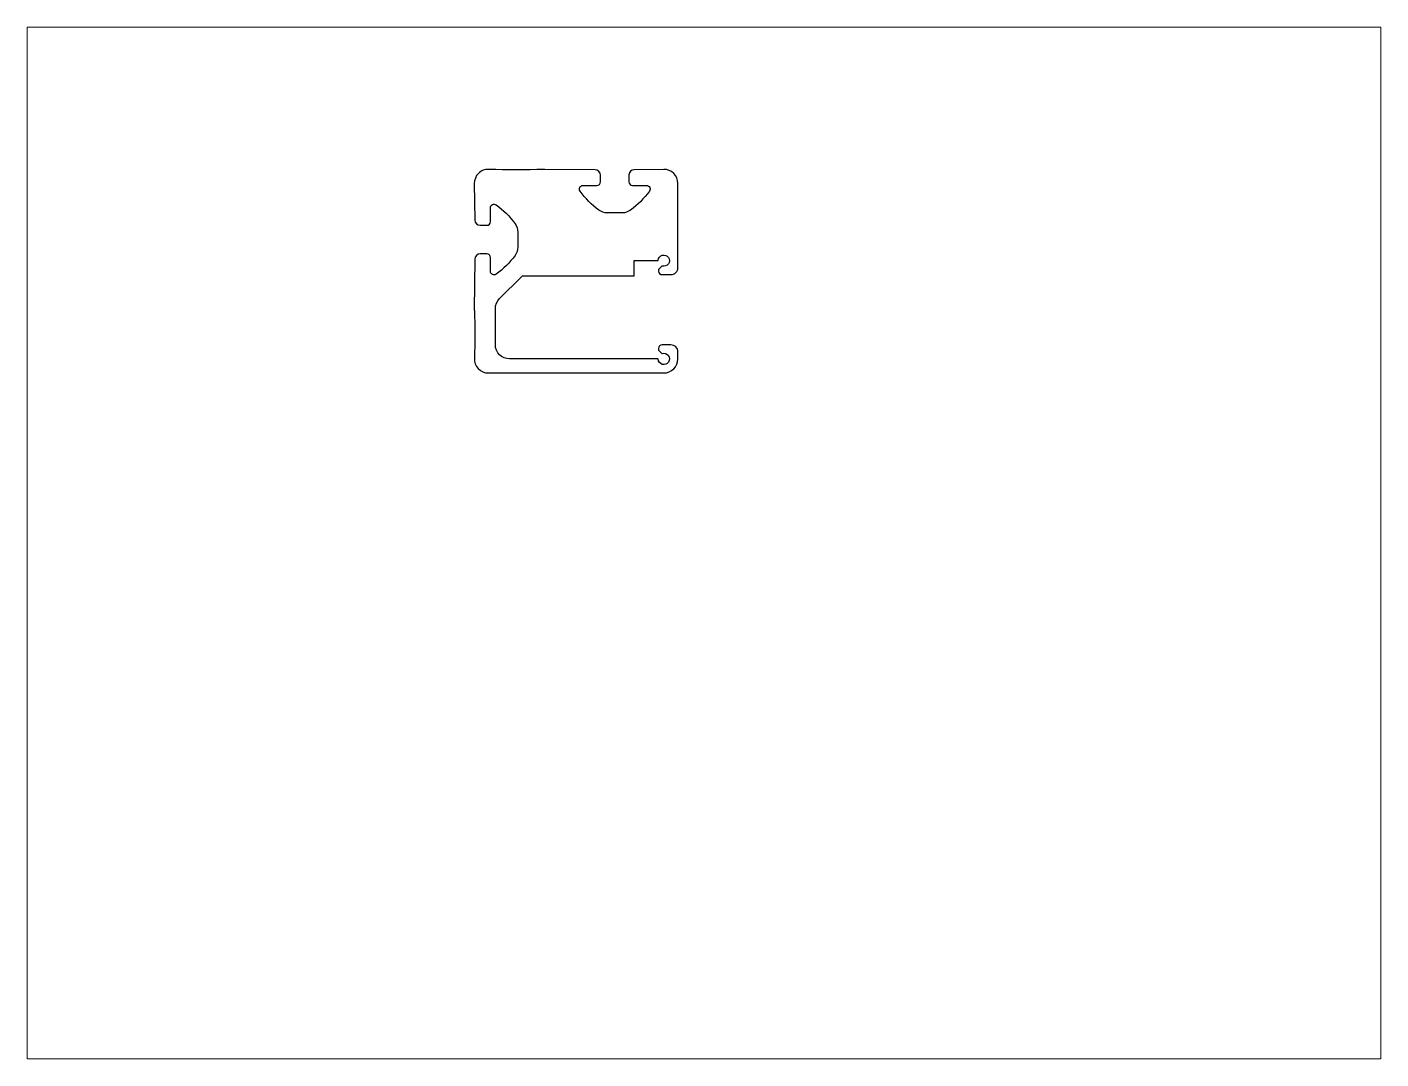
# Paper-space layout 'Layout1' of a CAD drawing. Extents: x 27 to 240, y 20 to 183.
# The model-space entities are those that its viewports show. They can reach past a viewport. Long polylines and large blocks are cut down to what shows.
import ezdxf

# ---------------------------------------------------------------- set-up
doc = ezdxf.new("R2010")
doc.units = 0
doc.header["$LTSCALE"] = 15
doc.layers.get('0').update_dxf_attribs({"linetype": 'CONTINUOUS'})

msp = doc.modelspace()

# ---------------------------------------------------------------- linework, layer by layer
at = {"color": 0}
msp.add_lwpolyline([(177.47, 210.82, -2.874978), (178.61, 209.19, 0.275707), (178.51, 209.17), (177.63, 208.29, 0.198912), (177.57, 208.14), (177.57, 207.73, 0.414214), (178.57, 206.73), (181.07, 206.73, 0.414214), (183.07, 208.73), (183.07, 232.73, 0.417885), (179.02, 236.73), (170.62, 236.62, 0.410552), (169.14, 235.12), (169.14, 233.13, 0.414214), (170.14, 232.13), (174.13, 232.13, -0.613152), (174.95, 230.52, -0.076727), (169.57, 225.11, -0.160135), (167.2, 224.33), (165.07, 224.33), (162.94, 224.33, -0.160135), (160.57, 225.11, -0.076727), (155.19, 230.52, -0.613152), (156.01, 232.13), (160.01, 232.13, 0.414214), (161.01, 233.13), (161.01, 235.08, 0.411284), (159.52, 236.58), (145.12, 236.73, 0.011867), (144.88, 236.72, -0.01875), (129.22, 236.72, 0.208687), (126.24, 235.56, 0.202168), (125.07, 232.68), (125.2, 222.27, 0.410552), (126.7, 220.79), (128.67, 220.79, 0.414214), (129.67, 221.79), (129.67, 225.79, -0.613152), (131.28, 226.61, -0.076727), (136.69, 221.23, -0.160135), (137.47, 218.86), (137.47, 216.73), (137.47, 214.6, -0.160135), (136.69, 212.22, -0.076727), (131.28, 206.85, -0.613152), (129.67, 207.67), (129.67, 211.66, 0.414214), (128.67, 212.66), (126.72, 212.66, 0.411284), (125.22, 211.18), (125.07, 196.78, 0.0132), (125.08, 196.51, -0.021429), (125.08, 182.9, 0.42684), (129.07, 178.73), (179.07, 178.73, 0.414214), (183.07, 182.73), (183.07, 184.73, 0.414214), (181.07, 186.73), (178.57, 186.73, 0.414214), (177.57, 185.73), (177.57, 185.31, 0.198912), (177.63, 185.17), (178.51, 184.29, 0.275707), (178.61, 184.26, -2.874978), (177.47, 182.63, 0.397078), (177.37, 182.73), (135.07, 182.73, -0.414214), (131.07, 186.73), (131.07, 197.07, -0.198912), (132.24, 199.9), (138.48, 206.13, -0.198912), (139.19, 206.43), (170.57, 206.43), (170.57, 210.73), (177.37, 210.73, 0.397078), (177.47, 210.82)], format="xyb", close=True, dxfattribs=at)

psp = doc.layouts.get("Layout1")

# ---------------------------------------------------------------- viewports
at = {"layer": '0', "color": 0, "linetype": 'BYBLOCK', "ltscale": 0.05}
psp.add_viewport(center=(133.35, 101.6), size=(213.36, 162.56), view_center_point=(190.51, 130.3), view_height=293.8955, dxfattribs=at)

doc.saveas('drawing.dxf')
